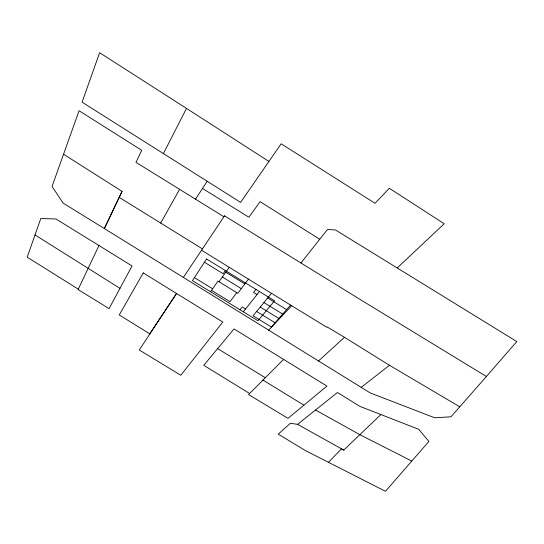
<?xml version="1.0" encoding="UTF-8"?>
<svg xmlns="http://www.w3.org/2000/svg" width="544" height="544" viewBox="0 0 544 544"><rect width="100%" height="100%" fill="white"/><g stroke="black" fill="none" stroke-linecap="round" stroke-linejoin="round"><path stroke-width="0.82" d="M486.404 376.496L450.99 416.792L434.744 417.799L370.26 392.958L63.077 203.055L52.061 186.442L79.064 110.738L141.739 150.307L135.973 162.357L223.91 216.757L224.522 215.846L362.168 300.723L486.404 376.496L516.8 341.571L335.424 229.928L327.434 229.493L300.982 262.99M78.288 289.122L78.091 289.544L109.058 308.632L132.036 265.955L55.978 218.974L40.78 218.511L27.2 257.19L78.288 289.122L98.974 245.5M122.053 191.352L104.353 228.575L122.053 191.352L63.634 154.285M163.404 153.592L186.49 108.406L99.613 52.7L82.103 102.184L240.611 202.382L281.146 143.8L375.034 203.3L389.327 188.265L444.21 223.754L397.317 267.852M160.711 223.067L179.52 189.468M195.418 199.281L207.196 181.288M183.267 277.59L224.522 215.846M210.555 291.747L217.994 281.126L237.803 293.277L248.465 279.147M225.379 270.572L223.162 273.741L204.449 262.242M219.028 281.758L229.201 267.288M236.776 292.645L229.99 301.675L211.521 290.367M240.006 309.76L242.236 306.911L245.596 308.965M255.966 289.381L253.579 292.434L257.026 294.556M243.345 311.807L259.434 291.516M271.483 293.318L253.076 315.806L271.388 327.012L290.578 305.075M411.794 461.06L385.478 491.3L305.551 450.656L278.236 434.139L290.414 423.266L297.582 424.354L343.754 450.085L380.882 414.542L418.71 429.311L428.89 441.429L411.794 461.06L359.808 434.67L315.534 410.006L297.582 424.354M268.573 330.222L291.693 305.755L326.808 327.257L327.128 326.93L344.495 337.314L389.497 365.289L459.768 406.824M328.46 462.305L341.469 448.916L343.754 450.085M283.594 359.4L248.567 394.543L287.987 418.35L326.958 386.07L234.008 328.923L203.762 365.316L249.608 393.496M318.444 360.992L344.495 337.314M315.534 410.006L337.45 392.516L360.06 406.463L380.882 414.542M361.168 387.362L389.497 365.289M217.634 348.622L265.248 377.699M260.243 307.047L278.861 318.464M256.625 311.46L275.094 322.776M194.419 277.63L212.629 288.782M262.929 380.038L303.81 405.13M201.532 250.254L291.693 305.755M225.746 272.197L244.848 283.941M267.668 297.976L286.606 309.618M222.36 277.018L241.298 288.653M263.922 302.552L282.703 314.078M119.959 288.34L35.006 234.947M119.17 197.35L202.436 248.9M202.511 188.442L248.866 217.219L260.12 201.668L319.722 239.258M186.49 108.406L268.879 161.412M143.256 272.891L119.252 314.956L149.729 333.826L176.535 293.481L222.809 322.034L180.792 375.265L139.291 349.996L176.535 293.481L143.256 272.891M206.564 258.998L192.44 280.663L257.938 320.736L274.584 300.839L206.564 258.998"/></g></svg>
